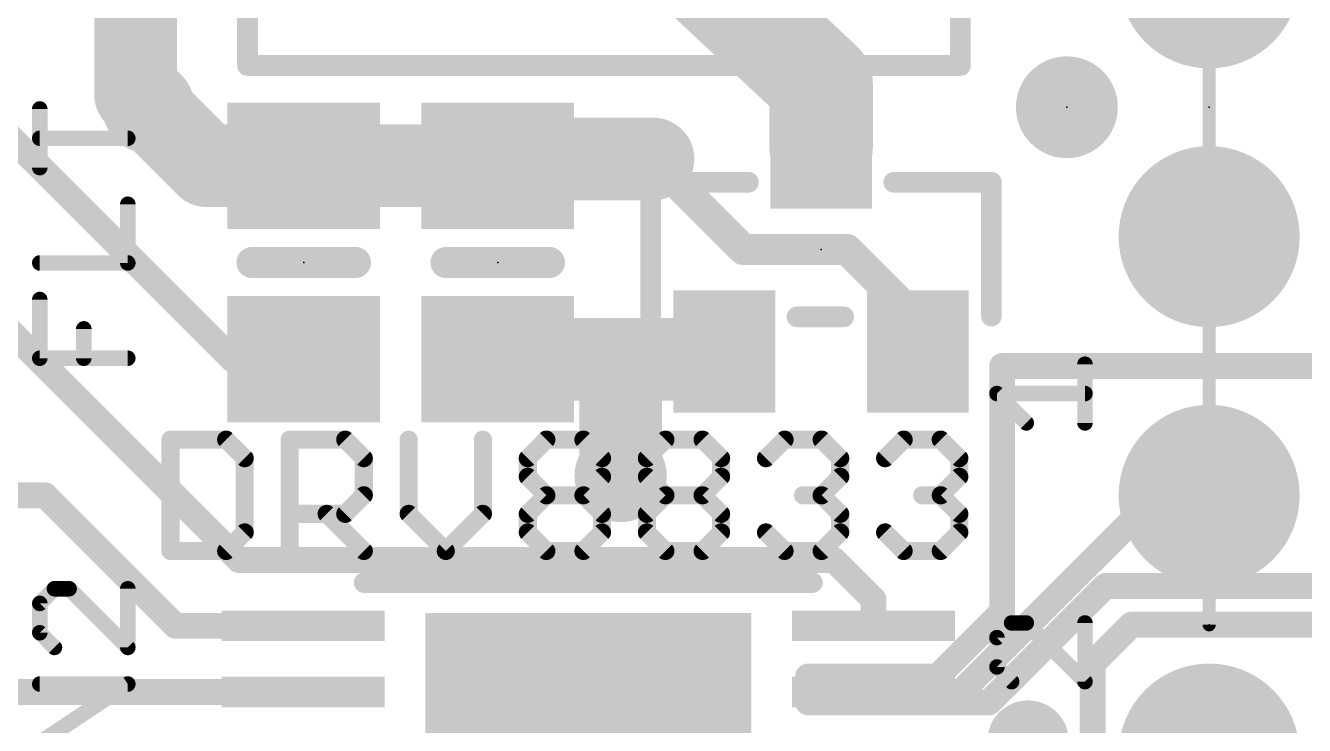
# Model space of a CAD drawing. Extents: x -9.7 to 25.8, y -1.3 to 33.4.
# Drawn here: x 1.33 to 13.89, y 10.44 to 17.31 of the extents above; entities that cross this region are included whole.
import ezdxf

# ---------------------------------------------------------------- set-up
doc = ezdxf.new("R2010")
doc.units = 0
for name, color, linetype in [('1', 12, 'CONTINUOUS'), ('17', 110, 'CONTINUOUS'), ('18', 110, 'CONTINUOUS'), ('21', 40, 'CONTINUOUS'), ('23', 53, 'CONTINUOUS'), ('47', 253, 'CONTINUOUS')]:
    doc.layers.add(name, color=color, linetype=linetype)

# ---------------------------------------------------------------- blocks, each defined once
blk = doc.blocks.new('RECT')
blk.add_solid([(-0.5, -0.5), (0.5, -0.5), (-0.5, 0.5), (0.5, 0.5)])
blk = doc.blocks.new('PIE')
at = {"const_width": 0.5}
blk.add_lwpolyline([(0, -0.25, 1), (0, 0.25, 1), (0, -0.25)], format="xyb", dxfattribs=at)
blk = doc.blocks.new('ROUNDP')
at = {"const_width": 0.5}
blk.add_lwpolyline([(0, -0.25, 1), (0, 0.25, 1), (0, -0.25)], format="xyb", dxfattribs=at)
blk = doc.blocks.new('ROUNDV')
at = {"const_width": 0.5}
blk.add_lwpolyline([(0, -0.25, 1), (0, 0.25, 1), (0, -0.25)], format="xyb", dxfattribs=at)

msp = doc.modelspace()

# ---------------------------------------------------------------- linework, layer by layer
at = {"layer": '1'}
for points, const_width in [([(2.413, 21.021), (2.413, 16.637)], 0.8128), ([(5.312, 20.32), (9.144, 16.742)], 1.016), ([(9.144, 16.742), (9.144, 16.113)], 1.016), ([(2.413, 16.637), (2.54, 16.51)], 0.8128), ([(2.54, 16.51), (3.114, 15.936)], 0.8128), ([(0.889, 16.51), (3.363, 14.036)], 0.254), ([(3.114, 15.936), (4.064, 15.936)], 0.8128), ([(4.064, 15.936), (5.969, 15.936)], 0.8128), ([(5.969, 15.936), (6.035, 16.002)], 0.8128), ([(6.035, 16.002), (7.493, 16.002)], 0.8128), ([(7.493, 16.002), (8.382, 15.113)], 0.3048), ([(3.429, 12.065), (0.254, 15.24)], 0.254), ([(8.382, 15.113), (9.398, 15.113)], 0.3048), ([(9.398, 15.113), (10.094, 14.417)], 0.3048), ([(10.094, 14.417), (10.094, 14.113)], 0.4064), ([(5.969, 14.036), (7.1755, 14.036)], 0.8128), ([(8.0081, 14.036), (7.1755, 14.036)], 0.8128), ([(7.1755, 14.036), (7.1755, 12.8905)], 0.8128), ([(4.064, 14.036), (3.363, 14.036)], 0.254), ([(14.097, 13.97), (10.922, 13.97)], 0.254), ([(10.922, 13.97), (10.922, 11.557)], 0.254), ([(1.524, 12.7), (0.254, 12.7)], 0.254), ([(2.805, 11.419), (1.524, 12.7)], 0.254), ([(10.515, 10.769), (12.446, 12.7)], 0.254), ([(12.446, 12.7), (12.954, 12.7)], 0.254), ([(9.271, 12.065), (3.429, 12.065)], 0.254), ([(9.271, 12.065), (9.658, 11.678)], 0.254), ([(10.795, 10.668), (11.938, 11.811)], 0.254), ([(11.938, 11.811), (14.097, 11.811)], 0.254), ([(9.658, 11.678), (9.658, 11.419)], 0.254), ([(10.922, 11.557), (10.287, 10.922)], 0.254), ([(12.192, 11.43), (11.811, 11.049)], 0.254), ([(14.097, 11.43), (12.192, 11.43)], 0.254), ([(4.058, 11.419), (2.805, 11.419)], 0.254), ([(11.811, 11.049), (11.811, 10.033)], 0.254), ([(10.287, 10.922), (9.017, 10.922)], 0.254), ([(9.017, 10.922), (9.017, 10.668)], 0.254), ([(4.058, 10.769), (0.863, 10.769)], 0.254), ([(9.658, 10.769), (10.515, 10.769)], 0.254), ([(9.017, 10.668), (10.795, 10.668)], 0.254)]:
    msp.add_lwpolyline(points, dxfattribs=dict(at, const_width=const_width))
for points, const_width in [([(9.398, 16.742, 1), (8.89, 16.742)], 0.508), ([(8.9707, 16.5563, 1), (9.3173, 16.9277)], 0.508), ([(2.5567, 16.7807, 1), (2.2693, 16.4933)], 0.4064), ([(2.2098, 16.637, 1), (2.6162, 16.637)], 0.4064), ([(2.6837, 16.6537, 1), (2.3963, 16.3663)], 0.4064), ([(2.3963, 16.3663, 1), (2.6837, 16.6537)], 0.4064), ([(3.114, 16.1392, 1), (3.114, 15.7328)], 0.4064), ([(4.064, 16.1392, 1), (4.064, 15.7328)], 0.4064), ([(4.064, 15.7328, 1), (4.064, 16.1392)], 0.4064), ([(6.035, 16.2052, 1), (6.035, 15.7988)], 0.4064), ([(6.1787, 15.8583, 1), (5.8913, 16.1457)], 0.4064), ([(5.969, 15.7328, 1), (5.969, 16.1392)], 0.4064), ([(7.493, 15.7988, 1), (7.493, 16.2052)], 0.4064), ([(8.89, 16.113, 1), (9.398, 16.113)], 0.508), ([(2.9703, 15.7923, 1), (3.2577, 16.0797)], 0.4064), ([(5.8253, 16.0797, 1), (6.1127, 15.7923)], 0.4064), ([(7.5469, 16.0559, 1), (7.4391, 15.9481)], 0.1524), ([(8.382, 15.1892, 1), (8.382, 15.0368)], 0.1524), ([(8.3281, 15.0591, 1), (8.4359, 15.1669)], 0.1524), ([(9.4519, 15.1669, 1), (9.3441, 15.0591)], 0.1524), ([(9.398, 15.0368, 1), (9.398, 15.1892)], 0.1524), ([(10.1956, 14.417, 1), (9.9924, 14.417)], 0.2032), ([(5.969, 14.2392, 1), (5.969, 13.8328)], 0.4064), ([(7.1755, 14.2392, 1), (7.1755, 13.8328)], 0.4064), ([(7.3787, 14.036, 1), (6.9723, 14.036)], 0.4064), ([(7.1755, 13.8328, 1), (7.1755, 14.2392)], 0.4064), ([(8.0081, 14.036, 0.1989), (8.194, 14.113)], 0.8128), ([(8.0081, 14.2392, 1), (8.0081, 13.8328)], 0.4064), ([(8.0081, 13.8328, 1), (8.0081, 14.2392)], 0.4064), ([(8.3377, 13.9693, 1), (8.0503, 14.2567)], 0.4064), ([(10.0401, 14.3631, 1), (10.1479, 14.4709)], 0.1524), ([(9.9924, 14.113, 1), (10.1956, 14.113)], 0.2032), ([(3.363, 14.0995, 1), (3.363, 13.9725)], 0.127), ([(3.3181, 13.9911, 1), (3.4079, 14.0809)], 0.127), ([(4.064, 13.9725, 1), (4.064, 14.0995)], 0.127), ([(10.922, 14.0335, 1), (10.922, 13.9065)], 0.127), ([(10.9855, 13.97, 1), (10.8585, 13.97)], 0.127), ([(6.9723, 12.8905, 1), (7.3787, 12.8905)], 0.4064), ([(1.5689, 12.7449, 1), (1.4791, 12.6551)], 0.127), ([(1.524, 12.6365, 1), (1.524, 12.7635)], 0.127), ([(12.446, 12.7635, 1), (12.446, 12.6365)], 0.127), ([(12.4909, 12.6551, 1), (12.4011, 12.7449)], 0.127), ([(12.954, 12.6365, 1), (12.954, 12.7635)], 0.127), ([(3.429, 12.1285, 1), (3.429, 12.0015)], 0.127), ([(9.3159, 12.1099, 1), (9.2261, 12.0201)], 0.127), ([(9.271, 12.0015, 1), (9.271, 12.1285)], 0.127), ([(3.3841, 12.0201, 1), (3.4739, 12.1099)], 0.127), ([(11.938, 11.8745, 1), (11.938, 11.7475)], 0.127), ([(11.9829, 11.7661, 1), (11.8931, 11.8559)], 0.127), ([(9.7215, 11.678, 1), (9.5945, 11.678)], 0.127), ([(9.6131, 11.6331, 1), (9.7029, 11.7229)], 0.127), ([(10.9669, 11.5121, 1), (10.8771, 11.6019)], 0.127), ([(10.8585, 11.557, 1), (10.9855, 11.557)], 0.127), ([(12.192, 11.4935, 1), (12.192, 11.3665)], 0.127), ([(12.2369, 11.3851, 1), (12.1471, 11.4749)], 0.127), ([(2.805, 11.4825, 1), (2.805, 11.3555)], 0.127), ([(2.7601, 11.3741, 1), (2.8499, 11.4639)], 0.127), ([(4.058, 11.3555, 1), (4.058, 11.4825)], 0.127), ([(9.5945, 11.419, 1), (9.7215, 11.419)], 0.127), ([(11.8745, 11.049, 1), (11.7475, 11.049)], 0.127), ([(11.7661, 11.0939, 1), (11.8559, 11.0041)], 0.127), ([(9.017, 10.9855, 1), (9.017, 10.8585)], 0.127), ([(9.0805, 10.922, 1), (8.9535, 10.922)], 0.127), ([(10.2421, 10.9669, 1), (10.3319, 10.8771)], 0.127), ([(10.287, 10.8585, 1), (10.287, 10.9855)], 0.127), ([(4.058, 10.7055, 1), (4.058, 10.8325)], 0.127), ([(9.658, 10.8325, 1), (9.658, 10.7055)], 0.127), ([(10.4701, 10.8139, 1), (10.5599, 10.7241)], 0.127), ([(10.515, 10.7055, 1), (10.515, 10.8325)], 0.127), ([(9.017, 10.7315, 1), (9.017, 10.6045)], 0.127), ([(8.9535, 10.668, 1), (9.0805, 10.668)], 0.127), ([(10.7501, 10.7129, 1), (10.8399, 10.6231)], 0.127), ([(10.795, 10.6045, 1), (10.795, 10.7315)], 0.127)]:
    msp.add_lwpolyline(points, format="xyb", dxfattribs=dict(at, const_width=const_width))
at = {"layer": '21'}
for points, const_width in [([(3.512, 22.52), (3.512, 16.92)], 0.2032), ([(10.512, 16.92), (10.512, 22.52)], 0.2032), ([(3.512, 16.92), (10.512, 16.92)], 0.2032), ([(1.4725, 15.9172), (1.4725, 16.4935)], 0.1524), ([(2.3368, 16.2053), (1.4725, 16.2053)], 0.1524), ([(7.4716, 14.4606), (7.4716, 15.7734)], 0.2032), ([(7.4716, 15.7734), (8.4304, 15.7734)], 0.2032), ([(9.8576, 15.7734), (10.8164, 15.7734)], 0.2032), ([(10.8164, 15.7734), (10.8164, 14.4606)], 0.2032), ([(2.3368, 14.9817), (2.3368, 15.5579)], 0.1524), ([(4.572, 14.986), (3.556, 14.986)], 0.3048), ([(6.477, 14.986), (5.461, 14.986)], 0.3048), ([(1.4725, 14.9817), (2.3368, 14.9817)], 0.1524), ([(1.4725, 14.0462), (1.4725, 14.6224)], 0.1524), ([(9.3664, 14.4526), (8.9076, 14.4526)], 0.2032), ([(1.9046, 14.0462), (1.9046, 14.3343)], 0.1524), ([(2.3368, 14.0462), (1.4725, 14.0462)], 0.1524), ([(11.7348, 13.4112), (11.7348, 13.9874)], 0.1524), ([(11.1586, 13.4112), (10.8705, 13.6993)], 0.1524), ([(10.8705, 13.6993), (11.7348, 13.6993)], 0.1524), ([(2.7559, 13.247), (2.7559, 12.1539)], 0.1778), ([(3.3025, 13.247), (2.7559, 13.247)], 0.1778), ([(3.4847, 13.0648), (3.3025, 13.247)], 0.1778), ([(3.9253, 12.1539), (3.9253, 13.247)], 0.1778), ([(3.9253, 13.247), (4.4719, 13.247)], 0.1778), ([(4.4719, 13.247), (4.654, 13.0648)], 0.1778), ([(5.0947, 13.247), (5.0947, 12.5183)], 0.1778), ([(5.8234, 12.5183), (5.8234, 13.247)], 0.1778), ([(6.2641, 13.0648), (6.4463, 13.247)], 0.1778), ([(6.4463, 13.247), (6.8107, 13.247)], 0.1778), ([(6.8107, 13.247), (6.9928, 13.0648)], 0.1778), ([(7.4335, 13.0648), (7.6157, 13.247)], 0.1778), ([(7.6157, 13.247), (7.9801, 13.247)], 0.1778), ([(7.9801, 13.247), (8.1622, 13.0648)], 0.1778), ([(8.6029, 13.0648), (8.7851, 13.247)], 0.1778), ([(8.7851, 13.247), (9.1494, 13.247)], 0.1778), ([(9.1494, 13.247), (9.3316, 13.0648)], 0.1778), ([(9.7723, 13.0648), (9.9545, 13.247)], 0.1778), ([(9.9545, 13.247), (10.3188, 13.247)], 0.1778), ([(10.3188, 13.247), (10.501, 13.0648)], 0.1778), ([(3.4847, 12.3361), (3.4847, 13.0648)], 0.1778), ([(4.654, 13.0648), (4.654, 12.7005)], 0.1778), ([(6.2641, 12.8827), (6.2641, 13.0648)], 0.1778), ([(6.9928, 13.0648), (6.9928, 12.8827)], 0.1778), ([(7.4335, 12.8827), (7.4335, 13.0648)], 0.1778), ([(8.1622, 13.0648), (8.1622, 12.8827)], 0.1778), ([(9.3316, 13.0648), (9.3316, 12.8827)], 0.1778), ([(10.501, 13.0648), (10.501, 12.8827)], 0.1778), ([(6.4463, 12.7005), (6.2641, 12.8827)], 0.1778), ([(6.9928, 12.8827), (6.8107, 12.7005)], 0.1778), ([(7.6157, 12.7005), (7.4335, 12.8827)], 0.1778), ([(8.1622, 12.8827), (7.9801, 12.7005)], 0.1778), ([(9.3316, 12.8827), (9.1494, 12.7005)], 0.1778), ([(10.501, 12.8827), (10.3188, 12.7005)], 0.1778), ([(4.654, 12.7005), (4.4719, 12.5183)], 0.1778), ([(6.2641, 12.5183), (6.4463, 12.7005)], 0.1778), ([(6.4463, 12.7005), (6.8107, 12.7005)], 0.1778), ([(6.8107, 12.7005), (6.9928, 12.5183)], 0.1778), ([(7.4335, 12.5183), (7.6157, 12.7005)], 0.1778), ([(7.6157, 12.7005), (7.9801, 12.7005)], 0.1778), ([(7.9801, 12.7005), (8.1622, 12.5183)], 0.1778), ([(9.1494, 12.7005), (8.9673, 12.7005)], 0.1778), ([(9.1494, 12.7005), (9.3316, 12.5183)], 0.1778), ([(10.3188, 12.7005), (10.1367, 12.7005)], 0.1778), ([(10.3188, 12.7005), (10.501, 12.5183)], 0.1778), ([(4.4719, 12.5183), (3.9253, 12.5183)], 0.1778), ([(4.2897, 12.5183), (4.654, 12.1539)], 0.1778), ([(5.0947, 12.5183), (5.4591, 12.1539)], 0.1778), ([(5.4591, 12.1539), (5.8234, 12.5183)], 0.1778), ([(6.2641, 12.3361), (6.2641, 12.5183)], 0.1778), ([(6.9928, 12.5183), (6.9928, 12.3361)], 0.1778), ([(7.4335, 12.3361), (7.4335, 12.5183)], 0.1778), ([(8.1622, 12.5183), (8.1622, 12.3361)], 0.1778), ([(9.3316, 12.5183), (9.3316, 12.3361)], 0.1778), ([(10.501, 12.5183), (10.501, 12.3361)], 0.1778), ([(3.3025, 12.1539), (3.4847, 12.3361)], 0.1778), ([(6.4463, 12.1539), (6.2641, 12.3361)], 0.1778), ([(6.9928, 12.3361), (6.8107, 12.1539)], 0.1778), ([(7.6157, 12.1539), (7.4335, 12.3361)], 0.1778), ([(8.1622, 12.3361), (7.9801, 12.1539)], 0.1778), ([(8.7851, 12.1539), (8.6029, 12.3361)], 0.1778), ([(9.3316, 12.3361), (9.1494, 12.1539)], 0.1778), ([(9.9545, 12.1539), (9.7723, 12.3361)], 0.1778), ([(10.501, 12.3361), (10.3188, 12.1539)], 0.1778), ([(2.7559, 12.1539), (3.3025, 12.1539)], 0.1778), ([(6.8107, 12.1539), (6.4463, 12.1539)], 0.1778), ([(7.9801, 12.1539), (7.6157, 12.1539)], 0.1778), ([(9.1494, 12.1539), (8.7851, 12.1539)], 0.1778), ([(10.3188, 12.1539), (9.9545, 12.1539)], 0.1778), ([(4.658, 11.844), (9.058, 11.844)], 0.2032), ([(1.6165, 11.7831), (1.4725, 11.6391)], 0.1524), ([(1.7606, 11.7831), (1.6165, 11.7831)], 0.1524), ([(2.3368, 11.2069), (1.7606, 11.7831)], 0.1524), ([(2.3368, 11.7831), (2.3368, 11.2069)], 0.1524), ([(1.4725, 11.6391), (1.4725, 11.351)], 0.1524), ([(1.4725, 11.351), (1.6165, 11.2069)], 0.1524), ([(11.0145, 11.4474), (10.8705, 11.3034)], 0.1524), ([(11.1586, 11.4474), (11.0145, 11.4474)], 0.1524), ([(11.7348, 10.8712), (11.1586, 11.4474)], 0.1524), ([(11.7348, 11.4474), (11.7348, 10.8712)], 0.1524), ([(10.8705, 11.3034), (10.8705, 11.0153)], 0.1524), ([(10.8705, 11.0153), (11.0145, 10.8712)], 0.1524), ([(1.4725, 10.2714), (2.3368, 10.8476)], 0.1524), ([(2.3368, 10.8476), (1.4725, 10.8476)], 0.1524)]:
    msp.add_lwpolyline(points, dxfattribs=dict(at, const_width=const_width))
for points, const_width in [([(3.512, 16.9708, 1), (3.512, 16.8692)], 0.1016), ([(3.4612, 16.92, 1), (3.5628, 16.92)], 0.1016), ([(10.4612, 16.92, 1), (10.5628, 16.92)], 0.1016), ([(10.512, 16.8692, 1), (10.512, 16.9708)], 0.1016), ([(1.5106, 16.4935, 1), (1.4344, 16.4935)], 0.0762), ([(1.4725, 16.2434, 1), (1.4725, 16.1672)], 0.0762), ([(2.3368, 16.1672, 1), (2.3368, 16.2434)], 0.0762), ([(1.4344, 15.9172, 1), (1.5106, 15.9172)], 0.0762), ([(7.5224, 15.7734, 1), (7.4208, 15.7734)], 0.1016), ([(7.4716, 15.8242, 1), (7.4716, 15.7226)], 0.1016), ([(8.4304, 15.7226, 1), (8.4304, 15.8242)], 0.1016), ([(9.8576, 15.8242, 1), (9.8576, 15.7226)], 0.1016), ([(10.8672, 15.7734, 1), (10.7656, 15.7734)], 0.1016), ([(10.8164, 15.7226, 1), (10.8164, 15.8242)], 0.1016), ([(2.3749, 15.5579, 1), (2.2987, 15.5579)], 0.0762), ([(3.556, 15.0622, 1), (3.556, 14.9098)], 0.1524), ([(4.572, 14.9098, 1), (4.572, 15.0622)], 0.1524), ([(5.461, 15.0622, 1), (5.461, 14.9098)], 0.1524), ([(6.477, 14.9098, 1), (6.477, 15.0622)], 0.1524), ([(1.4725, 15.0198, 1), (1.4725, 14.9436)], 0.0762), ([(2.2987, 14.9817, 1), (2.3749, 14.9817)], 0.0762), ([(2.3368, 14.9436, 1), (2.3368, 15.0198)], 0.0762), ([(1.5106, 14.6224, 1), (1.4344, 14.6224)], 0.0762), ([(7.4208, 14.4606, 1), (7.5224, 14.4606)], 0.1016), ([(8.9076, 14.5034, 1), (8.9076, 14.4018)], 0.1016), ([(9.3664, 14.4018, 1), (9.3664, 14.5034)], 0.1016), ([(10.7656, 14.4606, 1), (10.8672, 14.4606)], 0.1016), ([(1.9427, 14.3343, 1), (1.8665, 14.3343)], 0.0762), ([(1.4725, 14.0843, 1), (1.4725, 14.0081)], 0.0762), ([(1.4344, 14.0462, 1), (1.5106, 14.0462)], 0.0762), ([(1.8665, 14.0462, 1), (1.9427, 14.0462)], 0.0762), ([(2.3368, 14.0081, 1), (2.3368, 14.0843)], 0.0762), ([(11.7729, 13.9874, 1), (11.6967, 13.9874)], 0.0762), ([(10.8974, 13.7263, 1), (10.8435, 13.6724)], 0.0762), ([(10.8705, 13.7374, 1), (10.8705, 13.6612)], 0.0762), ([(11.7348, 13.6612, 1), (11.7348, 13.7374)], 0.0762), ([(11.1316, 13.3843, 1), (11.1855, 13.4381)], 0.0762), ([(11.6967, 13.4112, 1), (11.7729, 13.4112)], 0.0762), ([(2.7559, 13.2915, 1), (2.7559, 13.2026)], 0.0889), ([(2.8003, 13.247, 1), (2.7115, 13.247)], 0.0889), ([(3.3339, 13.2785, 1), (3.271, 13.2156)], 0.0889), ([(3.3025, 13.2026, 1), (3.3025, 13.2915)], 0.0889), ([(3.9697, 13.247, 1), (3.8808, 13.247)], 0.0889), ([(3.9253, 13.2915, 1), (3.9253, 13.2026)], 0.0889), ([(4.5033, 13.2785, 1), (4.4404, 13.2156)], 0.0889), ([(4.4719, 13.2026, 1), (4.4719, 13.2915)], 0.0889), ([(5.1391, 13.247, 1), (5.0502, 13.247)], 0.0889), ([(5.8679, 13.247, 1), (5.779, 13.247)], 0.0889), ([(6.4463, 13.2915, 1), (6.4463, 13.2026)], 0.0889), ([(6.4777, 13.2156, 1), (6.4148, 13.2785)], 0.0889), ([(6.8421, 13.2785, 1), (6.7792, 13.2156)], 0.0889), ([(6.8107, 13.2026, 1), (6.8107, 13.2915)], 0.0889), ([(7.6157, 13.2915, 1), (7.6157, 13.2026)], 0.0889), ([(7.6471, 13.2156, 1), (7.5842, 13.2785)], 0.0889), ([(8.0115, 13.2785, 1), (7.9486, 13.2156)], 0.0889), ([(7.9801, 13.2026, 1), (7.9801, 13.2915)], 0.0889), ([(8.7851, 13.2915, 1), (8.7851, 13.2026)], 0.0889), ([(8.8165, 13.2156, 1), (8.7536, 13.2785)], 0.0889), ([(9.1809, 13.2785, 1), (9.118, 13.2156)], 0.0889), ([(9.1494, 13.2026, 1), (9.1494, 13.2915)], 0.0889), ([(9.9545, 13.2915, 1), (9.9545, 13.2026)], 0.0889), ([(9.9859, 13.2156, 1), (9.923, 13.2785)], 0.0889), ([(10.3503, 13.2785, 1), (10.2874, 13.2156)], 0.0889), ([(10.3188, 13.2026, 1), (10.3188, 13.2915)], 0.0889), ([(3.5291, 13.0648, 1), (3.4402, 13.0648)], 0.0889), ([(3.4532, 13.0334, 1), (3.5161, 13.0963)], 0.0889), ([(4.6985, 13.0648, 1), (4.6096, 13.0648)], 0.0889), ([(4.6226, 13.0334, 1), (4.6855, 13.0963)], 0.0889), ([(6.3085, 13.0648, 1), (6.2196, 13.0648)], 0.0889), ([(6.2327, 13.0963, 1), (6.2955, 13.0334)], 0.0889), ([(7.0373, 13.0648, 1), (6.9484, 13.0648)], 0.0889), ([(6.9614, 13.0334, 1), (7.0243, 13.0963)], 0.0889), ([(7.4779, 13.0648, 1), (7.389, 13.0648)], 0.0889), ([(7.4021, 13.0963, 1), (7.4649, 13.0334)], 0.0889), ([(8.2067, 13.0648, 1), (8.1178, 13.0648)], 0.0889), ([(8.1308, 13.0334, 1), (8.1937, 13.0963)], 0.0889), ([(8.5715, 13.0963, 1), (8.6343, 13.0334)], 0.0889), ([(9.3761, 13.0648, 1), (9.2872, 13.0648)], 0.0889), ([(9.3002, 13.0334, 1), (9.3631, 13.0963)], 0.0889), ([(9.7409, 13.0963, 1), (9.8037, 13.0334)], 0.0889), ([(10.5455, 13.0648, 1), (10.4566, 13.0648)], 0.0889), ([(10.4696, 13.0334, 1), (10.5325, 13.0963)], 0.0889), ([(6.2955, 12.9141, 1), (6.2327, 12.8512)], 0.0889), ([(7.0243, 12.8512, 1), (6.9614, 12.9141)], 0.0889), ([(7.4649, 12.9141, 1), (7.4021, 12.8512)], 0.0889), ([(8.1937, 12.8512, 1), (8.1308, 12.9141)], 0.0889), ([(9.3631, 12.8512, 1), (9.3002, 12.9141)], 0.0889), ([(10.5325, 12.8512, 1), (10.4696, 12.9141)], 0.0889), ([(6.2196, 12.8827, 1), (6.3085, 12.8827)], 0.0889), ([(6.9484, 12.8827, 1), (7.0373, 12.8827)], 0.0889), ([(7.389, 12.8827, 1), (7.4779, 12.8827)], 0.0889), ([(8.1178, 12.8827, 1), (8.2067, 12.8827)], 0.0889), ([(9.2872, 12.8827, 1), (9.3761, 12.8827)], 0.0889), ([(10.4566, 12.8827, 1), (10.5455, 12.8827)], 0.0889), ([(4.6096, 12.7005, 1), (4.6985, 12.7005)], 0.0889), ([(4.6855, 12.669, 1), (4.6226, 12.7319)], 0.0889), ([(6.4463, 12.7449, 1), (6.4463, 12.656)], 0.0889), ([(6.4777, 12.669, 1), (6.4148, 12.7319)], 0.0889), ([(6.4148, 12.669, 1), (6.4777, 12.7319)], 0.0889), ([(6.8421, 12.7319, 1), (6.7792, 12.669)], 0.0889), ([(6.7792, 12.7319, 1), (6.8421, 12.669)], 0.0889), ([(6.8107, 12.656, 1), (6.8107, 12.7449)], 0.0889), ([(7.6157, 12.7449, 1), (7.6157, 12.656)], 0.0889), ([(7.6471, 12.669, 1), (7.5842, 12.7319)], 0.0889), ([(7.5842, 12.669, 1), (7.6471, 12.7319)], 0.0889), ([(8.0115, 12.7319, 1), (7.9486, 12.669)], 0.0889), ([(7.9486, 12.7319, 1), (8.0115, 12.669)], 0.0889), ([(7.9801, 12.656, 1), (7.9801, 12.7449)], 0.0889), ([(8.9673, 12.7449, 1), (8.9673, 12.656)], 0.0889), ([(9.1809, 12.7319, 1), (9.118, 12.669)], 0.0889), ([(9.118, 12.7319, 1), (9.1809, 12.669)], 0.0889), ([(9.1494, 12.656, 1), (9.1494, 12.7449)], 0.0889), ([(10.1367, 12.7449, 1), (10.1367, 12.656)], 0.0889), ([(10.3503, 12.7319, 1), (10.2874, 12.669)], 0.0889), ([(10.2874, 12.7319, 1), (10.3503, 12.669)], 0.0889), ([(10.3188, 12.656, 1), (10.3188, 12.7449)], 0.0889), ([(3.9253, 12.5627, 1), (3.9253, 12.4738)], 0.0889), ([(4.3211, 12.5497, 1), (4.2582, 12.4868)], 0.0889), ([(4.4404, 12.5497, 1), (4.5033, 12.4868)], 0.0889), ([(4.4719, 12.4738, 1), (4.4719, 12.5627)], 0.0889), ([(5.0502, 12.5183, 1), (5.1391, 12.5183)], 0.0889), ([(5.1261, 12.5497, 1), (5.0633, 12.4868)], 0.0889), ([(5.779, 12.5183, 1), (5.8679, 12.5183)], 0.0889), ([(5.8549, 12.4868, 1), (5.792, 12.5497)], 0.0889), ([(6.3085, 12.5183, 1), (6.2196, 12.5183)], 0.0889), ([(6.2327, 12.5497, 1), (6.2955, 12.4868)], 0.0889), ([(7.0373, 12.5183, 1), (6.9484, 12.5183)], 0.0889), ([(6.9614, 12.4868, 1), (7.0243, 12.5497)], 0.0889), ([(7.4779, 12.5183, 1), (7.389, 12.5183)], 0.0889), ([(7.4021, 12.5497, 1), (7.4649, 12.4868)], 0.0889), ([(8.2067, 12.5183, 1), (8.1178, 12.5183)], 0.0889), ([(8.1308, 12.4868, 1), (8.1937, 12.5497)], 0.0889), ([(9.3761, 12.5183, 1), (9.2872, 12.5183)], 0.0889), ([(9.3002, 12.4868, 1), (9.3631, 12.5497)], 0.0889), ([(10.5455, 12.5183, 1), (10.4566, 12.5183)], 0.0889), ([(10.4696, 12.4868, 1), (10.5325, 12.5497)], 0.0889), ([(3.4402, 12.3361, 1), (3.5291, 12.3361)], 0.0889), ([(3.5161, 12.3047, 1), (3.4532, 12.3675)], 0.0889), ([(6.2196, 12.3361, 1), (6.3085, 12.3361)], 0.0889), ([(6.2955, 12.3675, 1), (6.2327, 12.3047)], 0.0889), ([(6.9484, 12.3361, 1), (7.0373, 12.3361)], 0.0889), ([(7.0243, 12.3047, 1), (6.9614, 12.3675)], 0.0889), ([(7.4649, 12.3675, 1), (7.4021, 12.3047)], 0.0889), ([(7.389, 12.3361, 1), (7.4779, 12.3361)], 0.0889), ([(8.1178, 12.3361, 1), (8.2067, 12.3361)], 0.0889), ([(8.1937, 12.3047, 1), (8.1308, 12.3675)], 0.0889), ([(8.6343, 12.3675, 1), (8.5715, 12.3047)], 0.0889), ([(9.2872, 12.3361, 1), (9.3761, 12.3361)], 0.0889), ([(9.3631, 12.3047, 1), (9.3002, 12.3675)], 0.0889), ([(9.8037, 12.3675, 1), (9.7409, 12.3047)], 0.0889), ([(10.4566, 12.3361, 1), (10.5455, 12.3361)], 0.0889), ([(10.5325, 12.3047, 1), (10.4696, 12.3675)], 0.0889), ([(2.7559, 12.1983, 1), (2.7559, 12.1095)], 0.0889), ([(2.7115, 12.1539, 1), (2.8003, 12.1539)], 0.0889), ([(3.271, 12.1853, 1), (3.3339, 12.1225)], 0.0889), ([(3.3025, 12.1095, 1), (3.3025, 12.1983)], 0.0889), ([(3.8808, 12.1539, 1), (3.9697, 12.1539)], 0.0889), ([(4.6226, 12.1225, 1), (4.6855, 12.1853)], 0.0889), ([(5.4276, 12.1853, 1), (5.4905, 12.1225)], 0.0889), ([(5.4276, 12.1225, 1), (5.4905, 12.1853)], 0.0889), ([(6.4463, 12.1983, 1), (6.4463, 12.1095)], 0.0889), ([(6.4148, 12.1225, 1), (6.4777, 12.1853)], 0.0889), ([(6.7792, 12.1853, 1), (6.8421, 12.1225)], 0.0889), ([(6.8107, 12.1095, 1), (6.8107, 12.1983)], 0.0889), ([(7.6157, 12.1983, 1), (7.6157, 12.1095)], 0.0889), ([(7.5842, 12.1225, 1), (7.6471, 12.1853)], 0.0889), ([(7.9486, 12.1853, 1), (8.0115, 12.1225)], 0.0889), ([(7.9801, 12.1095, 1), (7.9801, 12.1983)], 0.0889), ([(8.7851, 12.1983, 1), (8.7851, 12.1095)], 0.0889), ([(8.7536, 12.1225, 1), (8.8165, 12.1853)], 0.0889), ([(9.118, 12.1853, 1), (9.1809, 12.1225)], 0.0889), ([(9.1494, 12.1095, 1), (9.1494, 12.1983)], 0.0889), ([(9.9545, 12.1983, 1), (9.9545, 12.1095)], 0.0889), ([(9.923, 12.1225, 1), (9.9859, 12.1853)], 0.0889), ([(10.2874, 12.1853, 1), (10.3503, 12.1225)], 0.0889), ([(10.3188, 12.1095, 1), (10.3188, 12.1983)], 0.0889), ([(4.658, 11.8948, 1), (4.658, 11.7932)], 0.1016), ([(9.058, 11.7932, 1), (9.058, 11.8948)], 0.1016), ([(1.6165, 11.8212, 1), (1.6165, 11.745)], 0.0762), ([(1.6435, 11.7562, 1), (1.5896, 11.8101)], 0.0762), ([(1.7875, 11.8101, 1), (1.7336, 11.7562)], 0.0762), ([(1.7606, 11.745, 1), (1.7606, 11.8212)], 0.0762), ([(2.3749, 11.7831, 1), (2.2987, 11.7831)], 0.0762), ([(1.4455, 11.666, 1), (1.4994, 11.6121)], 0.0762), ([(1.5106, 11.6391, 1), (1.4344, 11.6391)], 0.0762), ([(1.4994, 11.3779, 1), (1.4455, 11.324)], 0.0762), ([(11.0145, 11.4855, 1), (11.0145, 11.4093)], 0.0762), ([(11.0415, 11.4205, 1), (10.9876, 11.4744)], 0.0762), ([(11.1855, 11.4744, 1), (11.1316, 11.4205)], 0.0762), ([(11.1586, 11.4093, 1), (11.1586, 11.4855)], 0.0762), ([(11.7729, 11.4474, 1), (11.6967, 11.4474)], 0.0762), ([(1.4344, 11.351, 1), (1.5106, 11.351)], 0.0762), ([(10.8435, 11.3303, 1), (10.8974, 11.2764)], 0.0762), ([(10.9086, 11.3034, 1), (10.8324, 11.3034)], 0.0762), ([(1.5896, 11.18, 1), (1.6435, 11.2339)], 0.0762), ([(2.2987, 11.2069, 1), (2.3749, 11.2069)], 0.0762), ([(2.3099, 11.18, 1), (2.3637, 11.2339)], 0.0762), ([(10.8974, 11.0422, 1), (10.8435, 10.9883)], 0.0762), ([(10.8324, 11.0153, 1), (10.9086, 11.0153)], 0.0762), ([(10.9876, 10.8443, 1), (11.0415, 10.8981)], 0.0762), ([(11.7079, 10.8443, 1), (11.7617, 10.8981)], 0.0762), ([(1.4725, 10.8857, 1), (1.4725, 10.8095)], 0.0762), ([(2.3579, 10.8159, 1), (2.3157, 10.8793)], 0.0762), ([(2.3368, 10.8095, 1), (2.3368, 10.8857)], 0.0762), ([(11.6967, 10.8712, 1), (11.7729, 10.8712)], 0.0762)]:
    msp.add_lwpolyline(points, format="xyb", dxfattribs=dict(at, const_width=const_width))
at = {"layer": '23'}
for p in [(11.557, 16.51), (12.954, 16.51), (9.144, 15.113), (4.064, 14.986), (5.969, 14.986), (12.954, 11.43)]:
    msp.add_point(p, dxfattribs=at)
at = {"layer": '47', "const_width": 0.13}
msp.add_lwpolyline([(12.954, 11.43), (12.954, 27.985)], dxfattribs=at)
at = {"layer": '47', "const_width": 0.065}
msp.add_lwpolyline([(12.9215, 11.43, 1), (12.9865, 11.43)], format="xyb", dxfattribs=at)

# ---------------------------------------------------------------- block references
at = {"layer": '1'}
msp.add_blockref('PIE', (11.557, 16.51), dxfattribs=at)
at = {"layer": '1', "yscale": 1.2}
for p in [(9.144, 16.113), (8.194, 14.113), (10.094, 14.113)]:
    msp.add_blockref('RECT', p, dxfattribs=at)
at = {"layer": '1'}
for p, xscale, yscale, rotation in [((4.064, 15.936), 1.24, 1.5, 270), ((5.969, 15.936), 1.24, 1.5, 270), ((4.064, 14.036), 1.24, 1.5, 270), ((5.969, 14.036), 1.24, 1.5, 270), ((4.058, 11.419), 0.3, 1.6, 90), ((9.658, 11.419), 0.3, 1.6, 90), ((6.858, 9.144), 4.8, 3.2, 90), ((4.058, 10.769), 0.3, 1.6, 90), ((9.658, 10.769), 0.3, 1.6, 90)]:
    msp.add_blockref('RECT', p, dxfattribs=dict(at, xscale=xscale, yscale=yscale, rotation=rotation))
at = {"layer": '17', "xscale": 1.778, "yscale": 1.778, "rotation": 180}
for p in [(12.954, 17.78), (12.954, 15.24)]:
    msp.add_blockref('ROUNDP', p, dxfattribs=at)
at = {"layer": '17', "xscale": 1.778, "yscale": 1.778}
for p in [(12.954, 12.7), (12.954, 10.16)]:
    msp.add_blockref('ROUNDP', p, dxfattribs=at)
at = {"layer": '18'}
for p, xscale, yscale in [((2.54, 16.51), 0.9064, 0.9064), ((2.54, 16.51), 0.9064, 0.9064), ((7.1755, 12.8905), 0.9064, 0.9064), ((7.1755, 12.8905), 0.9064, 0.9064), ((5.842, 10.922), 0.9064, 0.9064), ((5.842, 10.922), 0.9064, 0.9064), ((7.874, 10.922), 0.9064, 0.9064), ((7.874, 10.922), 0.9064, 0.9064), ((11.176, 10.287), 0.8001, 0.8001), ((11.176, 10.287), 0.8001, 0.8001)]:
    msp.add_blockref('ROUNDV', p, dxfattribs=dict(at, xscale=xscale, yscale=yscale))

doc.saveas('drawing.dxf')
